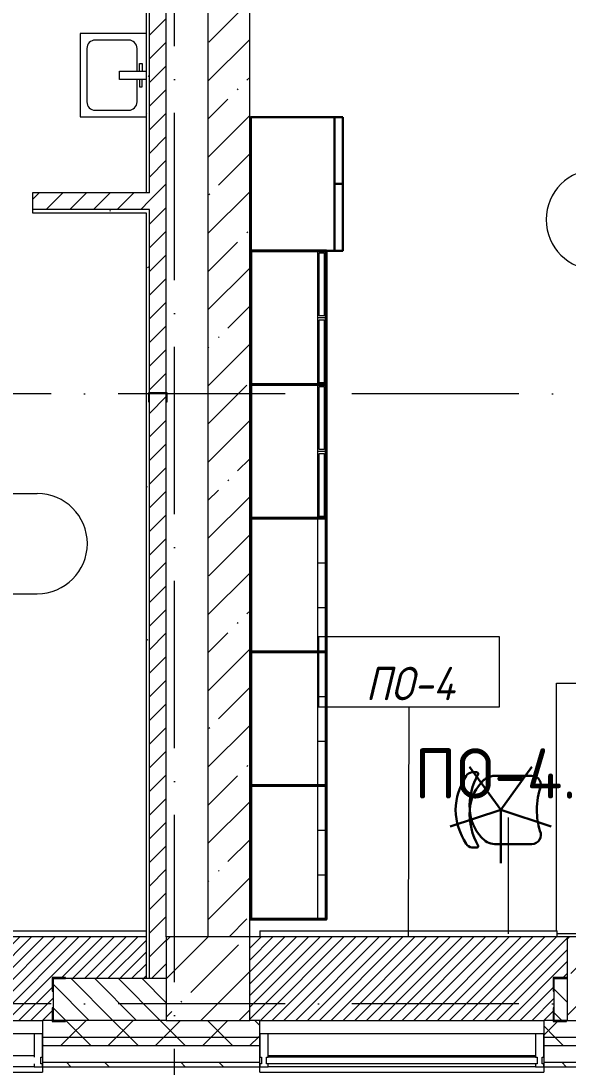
# Model space of a CAD drawing. Header units: millimetres. Extents: x -6467 to 105918, y -7090 to 92481.
# Drawn here: x 13530 to 16806, y -2198 to 4062 of the extents above; entities that cross this region are included whole.
import ezdxf

# ---------------------------------------------------------------- set-up
doc = ezdxf.new("R2010")
doc.units = ezdxf.units.MM
doc.linetypes.add('50_200_ШТРИХ_1Т_ш5_п1_п1_', pattern=[1400, 1000, -200, 0, -200])
doc.linetypes.add('IMPORT-200_ШТРИХ__ш1_п0_6_ _4_', pattern=[128000, 80000, -48000])
for name, color, linetype, lineweight, true_color in [('A-AREA-IDEN-1', 7, 'Continuous', 9, 0xaaaaaa), ('A-FLOR-PATT-1', 7, 'Continuous', 5, 0xd61c12), ('A-FLOR-PATT-3', 7, 'Continuous', 5, 0xd9e403), ('A-GENM-1', 7, 'Continuous', 9, 0xaaaaaa), ('A-GENM-2', 7, 'Continuous', 20, 0xaaaaaa), ('A-WALL-3', 7, 'Continuous', 5, 0x787878), ('I-WALL-1', 7, 'Continuous', 5, 0x787878), ('P-SANR-FIXT-1', 7, 'Continuous', 9, 0xaaaaaa), ('мебель 2 этаж-1', 7, 'Continuous', 40, 0xaaaaaa), ('Оси-3', 7, '50_200_ШТРИХ_1Т_ш5_п1_п1_', 9, 0xaaaaaa), ('ТХ_функционал-15', 7, 'IMPORT-200_ШТРИХ__ш1_п0_6_ _4_', 30, 0xaaaaaa), ('ТХ_функционал-2', 7, 'Continuous', 40, 0xaaaaaa), ('ТХ_функционал-4', 7, 'Continuous', 20, 0xaaaaaa), ('ТХ_функционал-9', 7, 'Continuous', 30, 0xaaaaaa)]:
    doc.layers.add(name, color=color, linetype=linetype, lineweight=lineweight, true_color=true_color)
for name, color, linetype, lineweight in [('A-FLOR', 7, 'Continuous', 9), ('A-FLOR-IDEN', 7, 'Continuous', 9), ('A-GLAZ', 7, 'Continuous', 5), ('A-GLAZ-CWMG', 7, 'Continuous', 9), ('A-GLAZ-CWMG-1', 7, 'Continuous', 20), ('A-WALL', 7, 'Continuous', 5), ('A-WALL-FNSH-1', 7, 'Continuous', 5), ('A-WALL-IDEN', 7, 'Continuous', 9), ('I-WALL', 7, 'Continuous', 5), ('S-COLS', 7, 'Continuous', 9), ('S-COLS-1', 7, 'Continuous', 5)]:
    doc.layers.add(name, color=color, linetype=linetype, lineweight=lineweight)
doc.styles.add('GOST Common', font='GOST_Common.ttf', dxfattribs={"height": 300})
doc.styles.add('GOST Common_I', font='GOST_Common Italic.ttf', dxfattribs={"width": 0.9, "height": 200})
pattern_1 = [(0, (0, 0), (406.4, 101.6), [6.706, -298.094, 6.706, -298.094, -1625.6]), (0, (0, 0), (406.4, 101.6), [-609.6, 6.706, -602.894, 6.706, -298.094, -711.2]), (0, (0, 0), (406.4, 101.6), [-1524, 6.706, -196.494, 6.706, -501.294]), (120, (152.4, 50.8), (-291.1882, 301.1527), [6.706, -298.094, 6.706, -298.094, -1625.6]), (120, (152.4, 50.8), (-291.1882, 301.1527), [-609.6, 6.706, -602.894, 6.706, -298.094, -711.2]), (120, (152.4, 50.8), (-291.1882, 301.1527), [-1524, 6.706, -196.494, 6.706, -501.294]), (240, (203.2, 254), (-115.2118, -402.7527), [6.706, -298.094, 6.706, -298.094, -1625.6]), (240, (203.2, 254), (-115.2118, -402.7527), [-609.6, 6.706, -602.894, 6.706, -298.094, -711.2]), (240, (203.2, 254), (-115.2118, -402.7527), [-1524, 6.706, -196.494, 6.706, -501.294])]
pattern_2 = [(45, (0, 0), (-70.7107, 70.7107), [])]
pattern_3 = [(45, (0, 0), (-141.42136, 141.42136), []), (135, (0, 0), (-141.42136, -141.42136), [])]

# ---------------------------------------------------------------- blocks, each defined once
blk = doc.blocks.new('BSC_Колонна _Прямоугольная - 500х500-V75-АИ_План этажа Радиаторы_2')
at = {"layer": 'S-COLS-1'}
h = blk.add_hatch(dxfattribs=at)
h.set_pattern_fill('FP_103', color=256, style=0, pattern_type=2)
h.set_pattern_definition([(45, (-17050, 1668.96), (-228.0985, 228.0985), []), (45, (-16821.9, 1668.96), (-228.0985, 228.0985), [403.225, -80.645, 6.706, -73.939])])
h.paths.add_polyline_path([(-250, -250), (250, -250), (250, 250), (-250, 250), (-250, -50.9)])
for p, q in [((250, 250), (-250, 250)), ((-250, 250), (-250, -250)), ((250, -250), (250, 250)), ((-250, -250), (250, -250))]:
    blk.add_line(p, q, dxfattribs=at)
blk = doc.blocks.new('Прямоугольный импост - Импост структурный с накладкой - 180мм-22437098-АИ_План этажа Радиаторы_2')
at = {"layer": 'A-GLAZ-CWMG-1'}
for p, q in [((-50, 0), (-50, 17)), ((-50, 17), (0, 17)), ((-40, 0), (-50, 0)), ((-40, -40), (-40, 0)), ((0, 0), (-10, 0)), ((-10, 0), (-10, -40)), ((0, 17), (0, 0)), ((-50, -180), (-50, -40)), ((-50, -40), (-40, -40)), ((-10, -40), (0, -40)), ((0, -40), (0, -180)), ((0, -180), (-50, -180))]:
    blk.add_line(p, q, dxfattribs=at)
blk = doc.blocks.new('Прямоугольный импост - Импост структурный с накладкой - 180мм-22437099-АИ_План этажа Радиаторы_2')
at = {"layer": 'A-GLAZ-CWMG-1'}
for p, q in [((0, 17), (-50, 17)), ((-50, 17), (-50, 0)), ((-50, 0), (-40, 0)), ((-40, 0), (-40, -40)), ((-10, -40), (-10, 0)), ((-10, 0), (0, 0)), ((0, 0), (0, 17)), ((-40, -40), (-50, -40)), ((-50, -40), (-50, -180)), ((0, -40), (-10, -40)), ((0, -180), (0, -40)), ((-50, -180), (0, -180))]:
    blk.add_line(p, q, dxfattribs=at)
blk = doc.blocks.new('Прямоугольный импост - Импост структурный с накладкой - 180мм-V233-АИ_План этажа Радиаторы_2')
at = {"layer": 'A-GLAZ-CWMG'}
for p, q in [((67850, -1999), (66250, -1999)), ((67850, -2139), (66250, -2139)), ((67850, -2179), (66250, -2179)), ((67850, -2196), (66250, -2196))]:
    blk.add_line(p, q, dxfattribs=at)
blk = doc.blocks.new('Прямоугольный импост - Импост структурный с накладкой - 180мм-22437121-АИ_План этажа Радиаторы_2')
at = {"layer": 'A-GLAZ-CWMG-1'}
for p, q in [((-50, 0), (-50, 17)), ((-50, 17), (0, 17)), ((0, 0), (-10, 0)), ((-10, 0), (-10, -40)), ((0, 17), (0, 0)), ((-50, -180), (-50, -40)), ((-10, -40), (0, -40)), ((0, -40), (0, -180)), ((0, -180), (-50, -180))]:
    blk.add_line(p, q, dxfattribs=at)
blk = doc.blocks.new('Прямоугольный импост - Импост структурный с накладкой - 180мм-V232-АИ_План этажа Радиаторы_2')
at = {"layer": 'A-GLAZ-CWMG'}
for p, q in [((6637, 55111), (5862, 55111)), ((6637, 54914), (5862, 54914))]:
    blk.add_line(p, q, dxfattribs=at)
blk = doc.blocks.new('Прямоугольный импост - Импост структурный с накладкой - 180мм-22437100-АИ_План этажа Радиаторы_2')
at = {"layer": 'A-GLAZ-CWMG-1'}
for p, q in [((-25, 0), (-25, 17)), ((-25, 17), (25, 17)), ((25, 0), (15, 0)), ((15, 0), (15, -40)), ((25, 17), (25, 0)), ((-25, -180), (-25, -40)), ((15, -40), (25, -40)), ((25, -40), (25, -180)), ((25, -180), (-25, -180))]:
    blk.add_line(p, q, dxfattribs=at)
blk = doc.blocks.new('BSC_Колонна _Прямоугольная - 500х500-V332-АИ_План этажа Радиаторы_2')
at = {"layer": 'S-COLS-1'}
h = blk.add_hatch(dxfattribs=at)
h.set_pattern_fill('FP_227', color=256, style=0, pattern_type=2)
h.set_pattern_definition([(45, (-14650, 1668.96), (-228.0985, 228.0985), []), (45, (-14421.9, 1668.96), (-228.0985, 228.0985), [403.225, -80.645, 6.706, -73.939])])
h.paths.add_polyline_path([(-194.5, -250), (250, -250), (250, 250), (-250, 250), (-250, -250)])
for p, q in [((250, 250), (-250, 250)), ((-250, 250), (-250, -250)), ((250, -250), (250, 250)), ((-250, -250), (250, -250))]:
    blk.add_line(p, q, dxfattribs=at)
blk = doc.blocks.new('SND_2D_Раковина1 - 400х300-V344-АИ_План этажа Радиаторы_2')
at = {"layer": 'P-SANR-FIXT-1'}
for p, q in [((-250, 220), (-250, -174.7)), ((250, 220), (-250, 220)), ((250, -174.7), (250, 220)), ((-210, 130), (-210, -70)), ((160, 180), (-160, 180)), ((210, -70), (210, 130)), ((-25, -174.7), (-25, -15)), ((-25, -15), (25, -15)), ((25, -15), (25, -174.7)), ((-160, -120), (-25, -120)), ((25, -120), (160, -120)), ((-70, -135), (-70, -150)), ((-25, -135), (-70, -135)), ((-70, -150), (-25, -150)), ((25, -135), (70, -135)), ((70, -150), (25, -150)), ((70, -135), (70, -150))]:
    blk.add_line(p, q, dxfattribs=at)
for centre, start, end in [((-160, 130), 90, 180), ((160, 130), 360, 90), ((-160, -70), 180, 270), ((160, -70), 270, 360)]:
    blk.add_arc(centre, 50, start, end, dxfattribs=at)
blk = doc.blocks.new('Фахверк _газобетон торцы_273 - Фахверк _газобетон торцы_-25572480-АИ_План этажа Радиаторы_2')
at = {"layer": 'A-GENM-2'}
for p, q in [((89406, 11134.7), (89325, 11134.7)), ((89325, 11134.7), (89325, 11128.7)), ((89325, 11128.7), (89400, 11128.7)), ((89400, 11128.7), (89400, 11053.7)), ((89406, 11053.7), (89406, 11134.7)), ((89400, 11053.7), (89406, 11053.7)), ((89400, 10953.7), (89400, 10878.7)), ((89406, 10953.7), (89400, 10953.7)), ((89406, 10872.7), (89406, 10953.7)), ((89400, 10878.7), (89325, 10878.7)), ((89325, 10878.7), (89325, 10872.7)), ((89325, 10872.7), (89406, 10872.7))]:
    blk.add_line(p, q, dxfattribs=at)
blk = doc.blocks.new('Фахверк _газобетон торцы_274 - Фахверк _газобетон торцы_-25572500-АИ_План этажа Радиаторы_2')
at = {"layer": 'A-GENM-2'}
for p, q in [((89406, 11134.7), (89325, 11134.7)), ((89325, 11134.7), (89325, 11128.7)), ((89325, 11128.7), (89400, 11128.7)), ((89400, 11128.7), (89400, 11053.7)), ((89406, 11053.7), (89406, 11134.7)), ((89400, 11053.7), (89406, 11053.7)), ((89400, 10953.7), (89400, 10878.7)), ((89406, 10953.7), (89400, 10953.7)), ((89406, 10872.7), (89406, 10953.7)), ((89400, 10878.7), (89325, 10878.7)), ((89325, 10878.7), (89325, 10872.7)), ((89325, 10872.7), (89406, 10872.7))]:
    blk.add_line(p, q, dxfattribs=at)
blk = doc.blocks.new('Отлив_СКБ - Отлив витража-25810885-АИ_План этажа Радиаторы_2')
at = {"layer": 'A-GLAZ'}
for p, q in [((0, 67.4), (0, 100)), ((875, 100), (0, 100)), ((875, 100), (875, 67.4)), ((50, 2), (825, 2)), ((825, 0), (50, 0))]:
    blk.add_line(p, q, dxfattribs=at)
blk = doc.blocks.new('Отлив_СКБ - Отлив витража-25810986-АИ_План этажа Радиаторы_2')
at = {"layer": 'A-GLAZ'}
for p, q in [((0, 67.4), (0, 100)), ((1700, 100), (0, 100)), ((1700, 100), (1700, 67.4)), ((50, 2), (1650, 2)), ((1650, 0), (50, 0))]:
    blk.add_line(p, q, dxfattribs=at)
blk = doc.blocks.new('Фахверк 100_35 - Фахверк 100_1-26106838-АИ_План этажа Радиаторы_2')
at = {"layer": 'A-GENM-2'}
for p, q in [((2285, 81466), (2175, 81466)), ((2175, 81466), (2175, 81411)), ((2180, 81461), (2280, 81461)), ((2180, 81411), (2180, 81461)), ((2280, 81461), (2280, 81411)), ((2285, 81411), (2285, 81466)), ((2175, 81411), (2180, 81411)), ((2280, 81411), (2285, 81411))]:
    blk.add_line(p, q, dxfattribs=at)
blk = doc.blocks.new('мебель 2 этаж-28800768-АИ_План этажа Радиаторы_2')
at = {"layer": 'ТХ_функционал-15'}
blk.add_line((18665.9, 1055.7), (18852.9, 1313.1), dxfattribs=at)
at = {"layer": 'ТХ_функционал-15', "flags": 128}
for points in [[(18968.5, 957.3), (18665.9, 1055.7), (18478.9, 1313.1)], [(18363.3, 957.3), (18665.9, 1055.7), (18665.9, 737.5)]]:
    blk.add_lwpolyline(points, dxfattribs=at)
at = {"layer": 'ТХ_функционал-2', "flags": 128}
blk.add_lwpolyline([(17170.8, 4401.7), (17620.8, 4401.7), (17620.8, 3601.7), (17170.8, 3601.7), (17620.8, 3601.7), (17620.8, 2801.7), (17170.8, 2801.7), (17170.8, 2001.7), (17620.8, 2001.7), (17620.8, 1201.7), (17170.8, 1201.7), (17170.8, 401.7), (17620.8, 401.7), (17620.8, 1201.7), (17170.8, 1201.7), (17170.8, 2001.7), (17620.8, 2001.7), (17620.8, 2801.7), (17170.8, 2801.7), (17170.8, 3601.7)], close=True, dxfattribs=at)
at = {"layer": 'ТХ_функционал-4'}
for p, q in [((17570.8, 4001.7), (17620.8, 4001.7)), ((17570.8, 3201.7), (17620.8, 3201.7)), ((17570.8, 2533.7), (17620.8, 2533.7)), ((17570.8, 2267.7), (17620.8, 2267.7)), ((18999.6, 331.3), (18999.6, 1814.4)), ((17570.8, 1733.7), (17620.8, 1733.7)), ((17570.8, 1467.7), (17620.8, 1467.7)), ((17570.8, 933.7), (17620.8, 933.7)), ((17570.8, 667.7), (17620.8, 667.7))]:
    blk.add_line(p, q, dxfattribs=at)
at = {"layer": 'ТХ_функционал-4', "flags": 128}
for points in [[(17570.8, 401.7), (17570.8, 1201.7), (17570.8, 2001.7), (17570.8, 2801.7), (17570.8, 3601.7), (17570.8, 4401.7)], [(18999.6, 1814.4), (19749.6, 1814.4), (19749.6, 314.4), (19003.5, 314.4)]]:
    blk.add_lwpolyline(points, dxfattribs=at)
for points in [[(17578.9, 4011.9), (17578.9, 4388.8), (17609.5, 4388.8), (17609.5, 4011.9)], [(17578.9, 3611.9), (17578.9, 3988.8), (17609.5, 3988.8), (17609.5, 3611.9)], [(17578.9, 3211.9), (17578.9, 3588.8), (17609.5, 3588.8), (17609.5, 3211.9)], [(17578.9, 2811.9), (17578.9, 3188.8), (17609.5, 3188.8), (17609.5, 2811.9)]]:
    blk.add_lwpolyline(points, close=True, dxfattribs=at)
at = {"layer": 'ТХ_функционал-9'}
for p, q in [((17671.1, 4401.7), (17671.1, 5201.7)), ((17671.1, 4801.7), (17720.8, 4801.7)), ((18521.5, 1280.7), (18493.2, 1280.7)), ((18629.6, 1259.8), (18851.7, 1259.8)), ((18521.5, 830.7), (18493.2, 830.7)), ((18629.6, 851.5), (18851.7, 851.5))]:
    blk.add_line(p, q, dxfattribs=at)
at = {"layer": 'ТХ_функционал-9', "flags": 128}
blk.add_lwpolyline([(17720.8, 5201.7), (17720.8, 4401.7), (17170.8, 4401.7), (17170.8, 5201.7)], close=True, dxfattribs=at)
at = {"layer": 'ТХ_функционал-9'}
for centre, radius, start, end in [((18771.2, 1049), 375.4, 146.0509, 178.97583), ((18499, 1235.4), 45.6, 97.33168, 149.43458), ((18869.4, 1077.1), 389.8, 150.17099, 183.15045), ((18523.1, 1272.5), 8.29, 349.39861, 100.77722), ((18634.3, 1152), 107.9, 92.48015, 141.74736), ((18851.8, 1205.4), 54.5, 333.63504, 90.09873), ((18742.6, 1040.8), 262.9, 131.80207, 176.74958), ((19342.1, 1051.1), 460.2, 160.85881, 179.43262), ((18771.2, 1062.4), 375.4, 181.02417, 213.9491), ((18869.4, 1034.2), 389.8, 176.84955, 209.82901), ((18740.6, 1070.1), 260.9, 183.16555, 222.89892), ((19342.1, 1060.2), 460.2, 180.56738, 196.41839), ((18634.3, 959.3), 107.9, 218.25264, 267.51985), ((18851.8, 906), 54.5, 269.90127, 26.36496), ((18499, 875.9), 45.6, 210.56542, 262.66832), ((18523.1, 838.8), 8.29, 259.22278, 10.60139)]:
    blk.add_arc(centre, radius, start, end, dxfattribs=at)
blk = doc.blocks.new('AAR_СКБ_Марка_помещения_1_5 ммп - Номер-27962133-АИ_План этажа Радиаторы_2')
at = {"layer": 'A-AREA-IDEN-1'}
for p, q in [((-2.987, 3), (3.013, 3)), ((-2.987, 0), (3.013, 0))]:
    blk.add_line(p, q, dxfattribs=at)
for centre, start, end in [((-2.987, 1.5), 90, 270), ((3.013, 1.5), 270, 90)]:
    blk.add_arc(centre, 1.5, start, end, dxfattribs=at)
blk = doc.blocks.new('AAR_СКБ_Марка_Перекрытия_1 мм - Марка пола-27961726-АИ_План этажа Радиаторы_2')
at = {"layer": 'A-FLOR-IDEN'}
for p, q in [((2.723, 2.101), (-2.69, 2.101)), ((-2.69, 2.101), (-2.69, 0)), ((2.723, 0), (2.723, 2.101)), ((-2.69, 0), (2.723, 0))]:
    blk.add_line(p, q, dxfattribs=at)

msp = doc.modelspace()

# ---------------------------------------------------------------- hatches: boundary and pattern name
at = {"layer": 'A-FLOR-PATT-1'}
h = msp.add_hatch(dxfattribs=at)
h.set_pattern_fill('FP_268', color=256, style=0, pattern_type=2)
h.set_pattern_definition([(45, (15850, -1668.96), (-35.3553, 35.3553), [])])
h.paths.add_polyline_path([(16116.5, -1919), (16715.4, -1919), (16715.4, -1844), (16720.4, -1844), (16720.4, -1744), (16715.4, -1744), (16715.4, -1663), (16796.4, -1663), (16796.4, -1669), (16800, -1669), (16800, -1419), (14900, -1419), (14900.4, -1919), (15286, -1919)])
at = {"layer": 'A-FLOR-PATT-3'}
h = msp.add_hatch(dxfattribs=at)
h.set_pattern_fill('FP_348', color=256, style=0, pattern_type=2)
h.set_pattern_definition([(225, (13219.5, -1793.96), (35.3553, -35.3553), [])])
h.paths.add_polyline_path([(13716.5, -1919), (13716.5, -1844), (13722.5, -1844), (13722.5, -1744), (13716.5, -1744), (13716.5, -1663), (13797.5, -1663), (13797.5, -1669), (14280, -1669), (14280, -1419), (11119.6, -1419), (11119.6, -1669), (12647.5, -1669), (12647.5, -1663), (12728.5, -1663), (12728.5, -1744), (12722.5, -1744), (12722.5, -1844), (12728.5, -1844), (12728.5, -1919), (13660, -1919)])
at = {"layer": 'A-WALL'}
h = msp.add_hatch(dxfattribs=at)
h.set_pattern_fill('FP_1', color=256, style=0, pattern_type=2)
h.set_pattern_definition([(45, (0, 0), (-228.0985, 228.0985), []), (45, (228.1, 0), (-228.0985, 228.0985), [403.225, -80.645, 6.706, -73.939])])
h.paths.add_polyline_path([(14650, -1419), (14900, -1419), (14900, 5581), (14650, 5581), (14650, -312)])
h = msp.add_hatch(dxfattribs=at)
h.set_pattern_fill('FP_125', color=256, style=0, pattern_type=2)
h.set_pattern_definition(pattern_3)
h.paths.add_polyline_path([(99166.3, -2019), (101250, -2019), (101250, -1919), (92065.3, -1919), (92065.3, -2019), (95844.3, -2019)])
h.paths.add_polyline_path([(90365.3, -2019), (90365.3, -1919), (82525, -1919), (82525, -2019), (90030.8, -2019)])
h.paths.add_polyline_path([(81400, -2019), (81675, -2019), (81675, -1919), (80400, -1919), (80400, -2019), (81310.6, -2019)])
h.paths.add_polyline_path([(70900, -2019), (72700, -2019), (72700, -1919), (70900, -1919)])
h.paths.add_polyline_path([(69200, -2019), (69200, -1919), (67900, -1919), (67900, -2019), (68853.1, -2019)])
h.paths.add_polyline_path([(66200, -2019), (66200, -1919), (64900, -1919), (64900, -2019), (65946.4, -2019)])
h.paths.add_polyline_path([(63039.6, -2019), (63200, -2019), (63200, -1919), (61900, -1919), (61900, -2019), (62624.4, -2019)])
h.paths.add_polyline_path([(57200, -2019), (57200, -1919), (55900, -1919), (55900, -2019), (56810.9, -2019)])
h.paths.add_polyline_path([(58900, -2019), (60200, -2019), (60200, -1919), (58900, -1919)])
h.paths.add_polyline_path([(52900, -2019), (54200, -2019), (54200, -1919), (52900, -1919)])
h.paths.add_polyline_path([(50997.4, -2019), (51200, -2019), (51200, -1919), (49900, -1919), (49900, -2019), (50166.9, -2019)])
h.paths.add_polyline_path([(46900, -2019), (48200, -2019), (48200, -1919), (46900, -1919)])
h.paths.add_polyline_path([(45183.9, -2019), (45200, -2019), (45200, -1919), (43900, -1919), (43900, -2019), (44353.4, -2019)])
h.paths.add_polyline_path([(41861.9, -2019), (42200, -2019), (42200, -1919), (40900, -1919), (40900, -2019), (41031.4, -2019)])
h.paths.add_polyline_path([(38539.9, -2019), (39200, -2019), (39200, -1919), (37600, -1919), (37600, -2019), (37709.4, -2019)])
h.paths.add_polyline_path([(34600, -2019), (35900, -2019), (35900, -1919), (34600, -1919)])
h.paths.add_polyline_path([(31895.9, -2019), (32900, -2019), (32900, -1919), (31600, -1919), (31600, -2019)])
h.paths.add_polyline_path([(29900, -2019), (29900, -1919), (28790, -1919), (28790, -2019), (29819.7, -2019)])
h.paths.add_polyline_path([(25667.2, -2019), (26900, -2019), (26900, -1919), (25600, -1919), (25600, -2019)])
h.paths.add_polyline_path([(23900, -2019), (23900, -1919), (22600, -1919), (22600, -2019), (23590.9, -2019)])
h.paths.add_polyline_path([(20268.9, -2019), (20900, -2019), (20900, -1919), (19600, -1919), (19600, -2019), (19853.7, -2019)])
h.paths.add_polyline_path([(14870.7, -2019), (14960, -2019), (14960, -1919), (13660, -1919), (13660, -2019), (14455.5, -2019)])
h.paths.add_polyline_path([(16660, -2019), (17900, -2019), (17900, -1919), (16660, -1919)])
h.paths.add_polyline_path([(12785, -2019), (12785, -1919), (7325.3, -1919), (7325.3, -2019), (12379.2, -2019)])
h.paths.add_polyline_path([(2828.5, -2019), (6450.3, -2019), (6450.3, -1919), (-2550, -1919), (-2550, -2019), (-493.5, -2019)])
h = msp.add_hatch(dxfattribs=at)
h.set_pattern_fill('FP_125', color=256, style=0, pattern_type=2)
h.set_pattern_definition(pattern_3)
h.paths.add_polyline_path([(99166.3, -2069), (101350, -2069), (101350, -2019), (92065.3, -2019), (92065.3, -2069), (95844.3, -2069)])
h.paths.add_polyline_path([(89200.3, -2069), (90365.3, -2069), (90365.3, -2019), (82525, -2019), (82525, -2069), (87539.3, -2069)])
h.paths.add_polyline_path([(81675, -2069), (81675, -2019), (80400, -2019), (80400, -2069), (81310.6, -2069)])
h.paths.add_polyline_path([(72590.4, -2069), (72700, -2069), (72700, -2019), (70900, -2019), (70900, -2069), (71759.9, -2069)])
h.paths.add_polyline_path([(68853.1, -2069), (69200, -2069), (69200, -2019), (67900, -2019), (67900, -2069), (68437.9, -2069)])
h.paths.add_polyline_path([(65946.4, -2069), (66200, -2069), (66200, -2019), (64900, -2019), (64900, -2069), (65115.9, -2069)])
h.paths.add_polyline_path([(62209.1, -2069), (63200, -2069), (63200, -2019), (61900, -2019), (61900, -2069)])
h.paths.add_polyline_path([(57200, -2069), (57200, -2019), (55900, -2019), (55900, -2069), (56810.9, -2069)])
h.paths.add_polyline_path([(58900, -2069), (60200, -2069), (60200, -2019), (58900, -2019)])
h.paths.add_polyline_path([(50997.4, -2069), (51200, -2069), (51200, -2019), (49900, -2019), (49900, -2069), (50166.9, -2069)])
h.paths.add_polyline_path([(53904.1, -2069), (54200, -2069), (54200, -2019), (52900, -2019), (52900, -2069), (53488.9, -2069)])
h.paths.add_polyline_path([(48200, -2069), (48200, -2019), (46900, -2019), (46900, -2069), (47675.4, -2069)])
h.paths.add_polyline_path([(42200, -2069), (42200, -2019), (40900, -2019), (40900, -2069), (41861.9, -2069)])
h.paths.add_polyline_path([(45183.9, -2069), (45200, -2069), (45200, -2019), (43900, -2019), (43900, -2069), (44353.4, -2069)])
h.paths.add_polyline_path([(39200, -2069), (39200, -2019), (37600, -2019), (37600, -2069), (38955.2, -2069)])
h.paths.add_polyline_path([(35900, -2069), (35900, -2019), (34600, -2019), (34600, -2069), (35217.9, -2069)])
h.paths.add_polyline_path([(31895.9, -2069), (32900, -2069), (32900, -2019), (31600, -2019), (31600, -2069)])
h.paths.add_polyline_path([(26497.7, -2069), (26900, -2069), (26900, -2019), (25600, -2019), (25600, -2069), (26082.4, -2069)])
h.paths.add_polyline_path([(28989.2, -2069), (29900, -2069), (29900, -2019), (28790, -2019), (28790, -2069)])
h.paths.add_polyline_path([(23900, -2069), (23900, -2019), (22600, -2019), (22600, -2069), (23590.9, -2069)])
h.paths.add_polyline_path([(19600, -2069), (20900, -2069), (20900, -2019), (19600, -2019)])
h.paths.add_polyline_path([(14870.7, -2069), (14960, -2069), (14960, -2019), (13660, -2019), (13660, -2069), (14455.5, -2069)])
h.paths.add_polyline_path([(16947, -2069), (17900, -2069), (17900, -2019), (16660, -2019), (16660, -2069)])
h.paths.add_polyline_path([(10303, -2069), (12785, -2069), (12785, -2019), (7325.3, -2019), (7325.3, -2069), (9472.5, -2069)])
h.paths.add_polyline_path([(5735.2, -2069), (6450.3, -2069), (6450.3, -2019), (-2600, -2019), (-2600, -2069), (5320, -2069)])
at = {"layer": 'A-WALL-3'}
h = msp.add_hatch(dxfattribs=at)
h.set_pattern_fill('FP_124', color=256, style=0, pattern_type=2)
h.set_pattern_definition([(135, (0, 0), (-342.1478, -342.1478), []), (135, (228.1, 0), (-342.1478, -342.1478), [])])
h.paths.add_polyline_path([(101400, -2196), (101500, -2196), (101500, -2169), (92065.3, -2169), (92065.3, -2196), (101350, -2196)])
h.paths.add_polyline_path([(90365.3, -2196), (90365.3, -2169), (82525, -2169), (82525, -2196), (90030.8, -2196)])
h.paths.add_polyline_path([(81675, -2196), (81675, -2169), (80400, -2169), (80400, -2196), (81310.6, -2196)])
h.paths.add_polyline_path([(71759.9, -2196), (72700, -2196), (72700, -2169), (70900, -2169), (70900, -2196), (70929.4, -2196)])
h.paths.add_polyline_path([(68853.1, -2196), (69200, -2196), (69200, -2169), (67900, -2169), (67900, -2196), (68437.9, -2196)])
h.paths.add_polyline_path([(65946.4, -2196), (66200, -2196), (66200, -2169), (64900, -2169), (64900, -2196), (65115.9, -2196)])
h.paths.add_polyline_path([(62209.1, -2196), (63200, -2196), (63200, -2169), (61900, -2169), (61900, -2196)])
h.paths.add_polyline_path([(55900, -2196), (57200, -2196), (57200, -2169), (55900, -2169)])
h.paths.add_polyline_path([(60200, -2196), (60200, -2169), (58900, -2169), (58900, -2196), (60132.9, -2196)])
h.paths.add_polyline_path([(52900, -2196), (54200, -2196), (54200, -2169), (52900, -2169)])
h.paths.add_polyline_path([(50997.4, -2196), (51200, -2196), (51200, -2169), (49900, -2169), (49900, -2196), (50166.9, -2196)])
h.paths.add_polyline_path([(48200, -2196), (48200, -2169), (46900, -2169), (46900, -2196), (47675.4, -2196)])
h.paths.add_polyline_path([(45183.9, -2196), (45200, -2196), (45200, -2169), (43900, -2169), (43900, -2196), (44353.4, -2196)])
h.paths.add_polyline_path([(41031.4, -2196), (42200, -2196), (42200, -2169), (40900, -2169), (40900, -2196)])
h.paths.add_polyline_path([(38955.2, -2196), (39200, -2196), (39200, -2169), (37600, -2169), (37600, -2196), (38539.9, -2196)])
h.paths.add_polyline_path([(35217.9, -2196), (35900, -2196), (35900, -2169), (34600, -2169), (34600, -2196), (34802.7, -2196)])
h.paths.add_polyline_path([(32726.4, -2196), (32900, -2196), (32900, -2169), (31600, -2169), (31600, -2196), (31895.9, -2196)])
h.paths.add_polyline_path([(29819.7, -2196), (29900, -2196), (29900, -2169), (28790, -2169), (28790, -2196), (29404.4, -2196)])
h.paths.add_polyline_path([(23900, -2196), (23900, -2169), (22600, -2169), (22600, -2196), (23590.9, -2196)])
h.paths.add_polyline_path([(26082.4, -2196), (26900, -2196), (26900, -2169), (25600, -2169), (25600, -2196), (25667.2, -2196)])
h.paths.add_polyline_path([(19600, -2196), (20900, -2196), (20900, -2169), (19600, -2169)])
h.paths.add_polyline_path([(14455.5, -2196), (14960, -2196), (14960, -2169), (13660, -2169), (13660, -2196), (14040.2, -2196)])
h.paths.add_polyline_path([(17777.5, -2196), (17900, -2196), (17900, -2169), (16660, -2169), (16660, -2196), (16947, -2196)])
h.paths.add_polyline_path([(11964, -2196), (12785, -2196), (12785, -2169), (7325.3, -2169), (7325.3, -2196), (11133.5, -2196)])
h.paths.add_polyline_path([(5735.2, -2196), (6450.3, -2196), (6450.3, -2169), (-2727, -2169), (-2727, -2196), (5320, -2196)])
at = {"layer": 'I-WALL'}
h = msp.add_hatch(dxfattribs=at)
h.set_pattern_fill('FP_4', color=256, style=0, pattern_type=2)
h.set_pattern_definition(pattern_2)
h.paths.add_polyline_path([(14300, -1669), (14400, -1669), (14400, 5831), (14300, 5831), (14300, -1419)])
h = msp.add_hatch(dxfattribs=at)
h.set_pattern_fill('FP_4', color=256, style=0, pattern_type=2)
h.set_pattern_definition(pattern_2)
h.paths.add_polyline_path([(14300, 2933.6), (14300, 3033.6), (13600, 3033.6), (13600, 2933.6), (14280, 2933.6)])
h = msp.add_hatch(dxfattribs=at)
h.set_pattern_fill('FP_2', color=256, style=0, pattern_type=2)
h.set_pattern_definition([(135, (0, 0), (-70.71068, -70.71068), [])])
h.paths.add_polyline_path([(80895.3, -1919), (80900, -1919), (80900, -1669), (80460, -1669), (80460, -1919), (80480.1, -1919)])
h.paths.add_polyline_path([(71850, -1919), (71900, -1919), (71900, -1669), (71850, -1669), (71850, -1795)])
h.paths.add_polyline_path([(71110.2, -1919), (71110.2, -1669), (70960.4, -1670.8), (70960.4, -1919)])
h.paths.add_polyline_path([(72400, -1919), (72567.2, -1919), (72567.2, -1669), (72400, -1669), (72400, -1719.8)])
h.paths.add_polyline_path([(71350, -1919), (71350, -1669), (71145.2, -1669), (71145.2, -1919)])
h.paths.add_polyline_path([(72602.2, -1919), (72640, -1919), (72640, -1669), (72602.2, -1669), (72602.2, -1719.8)])
h.paths.add_polyline_path([(69140.4, -1919), (69140.4, -1670.8), (68850, -1670.8), (68850, -1919), (68853.1, -1919)])
h.paths.add_polyline_path([(68129, -1919), (68129, -1669), (67960.4, -1669), (67960.4, -1919), (68022.6, -1919)])
h.paths.add_polyline_path([(68350, -1919), (68350, -1669), (68164, -1669), (68164, -1919)])
h.paths.add_polyline_path([(65946.4, -1919), (66140.4, -1919), (66140.4, -1669), (64960.4, -1669), (64960.4, -1919), (65115.9, -1919)])
h.paths.add_polyline_path([(62850, -1919), (63140.4, -1919), (63140.4, -1669), (62850, -1669), (62850, -1730.5)])
h.paths.add_polyline_path([(62209.1, -1919), (62350, -1919), (62350, -1669), (61960.4, -1669), (61960.4, -1919)])
h.paths.add_polyline_path([(59850, -1919), (60017.2, -1919), (60017.2, -1669), (59850, -1669), (59850, -1719.8)])
h.paths.add_polyline_path([(60052.2, -1919), (60140.4, -1919), (60140.4, -1669), (60052.2, -1669), (60052.2, -1719.8)])
h.paths.add_polyline_path([(55980.4, -1919), (57140.4, -1919), (57140.4, -1669), (55960.4, -1669), (55960.4, -1919)])
h.paths.add_polyline_path([(59350, -1919), (59350, -1669), (59160, -1669), (59160, -1919), (59302.4, -1919)])
h.paths.add_polyline_path([(58960.4, -1919), (59125, -1919), (59125, -1669), (58960.4, -1669), (58960.4, -1719.8)])
h.paths.add_polyline_path([(53164, -1919), (53350, -1919), (53350, -1669), (53164, -1669), (53164, -1719.8)])
h.paths.add_polyline_path([(50350, -1919), (50350, -1669), (50164, -1669), (50164, -1919), (50166.9, -1919)])
h.paths.add_polyline_path([(50129, -1919), (50129, -1669), (49960.4, -1669), (49960.4, -1919)])
h.paths.add_polyline_path([(53073.6, -1919), (53129, -1919), (53129, -1669), (52960.4, -1669), (52960.4, -1919)])
h.paths.add_polyline_path([(53904.1, -1919), (54010, -1919), (54010, -1669), (53850, -1669), (53850, -1919)])
h.paths.add_polyline_path([(54140.4, -1919), (54140.4, -1669), (54045, -1669), (54045, -1919)])
h.paths.add_polyline_path([(51140.4, -1919), (51140.4, -1669), (50850, -1669), (50850, -1919), (50997.4, -1919)])
h.paths.add_polyline_path([(45140.4, -1919), (45140.4, -1669), (45067.3, -1669), (45067.3, -1919)])
h.paths.add_polyline_path([(45032.3, -1919), (45032.3, -1669), (44850, -1669), (44850, -1919)])
h.paths.add_polyline_path([(47675.4, -1919), (48140.4, -1919), (48140.4, -1669), (46960.4, -1669), (46960.4, -1919)])
h.paths.add_polyline_path([(39140.4, -1919), (39140.4, -1669), (39052.2, -1669), (39052.2, -1919)])
h.paths.add_polyline_path([(38955.2, -1919), (39017.2, -1919), (39017.2, -1669), (38850, -1669), (38850, -1919)])
h.paths.add_polyline_path([(38350, -1919), (38350, -1669), (38300, -1669), (38300, -1919)])
h.paths.add_polyline_path([(41861.9, -1919), (42017.2, -1919), (42017.2, -1669), (41850, -1669), (41850, -1919)])
h.paths.add_polyline_path([(42052.2, -1919), (42139.8, -1919), (42139.8, -1669), (42052.2, -1669), (42052.2, -1719.8)])
h.paths.add_polyline_path([(43959.8, -1919), (44350, -1919), (44350, -1669), (43959.8, -1669), (43959.8, -1719.8)])
h.paths.add_polyline_path([(40960.4, -1919), (41350, -1919), (41350, -1669), (40960.4, -1669), (40960.4, -1719.8)])
h.paths.add_polyline_path([(35300, -1919), (35840.4, -1919), (35840.4, -1669), (35300, -1669), (35300, -1719.8)])
h.paths.add_polyline_path([(34660.4, -1919), (34800, -1919), (34800, -1669), (34660.4, -1669), (34660.4, -1719.8)])
h.paths.add_polyline_path([(37660.4, -1919), (37800, -1919), (37800, -1669), (37660.4, -1669), (37660.4, -1719.8)])
h.paths.add_polyline_path([(29480, -1919), (29480, -1669), (29300, -1669), (29300, -1919), (29404.4, -1919)])
h.paths.add_polyline_path([(31660.4, -1919), (32840.4, -1919), (32840.4, -1669), (31660.4, -1669), (31660.4, -1719.8)])
h.paths.add_polyline_path([(28660.4, -1919), (28800, -1919), (28800, -1669), (28660.4, -1669), (28660.4, -1719.8)])
h.paths.add_polyline_path([(29840.4, -1919), (29840.4, -1669), (29515, -1669), (29515, -1919), (29819.7, -1919)])
h.paths.add_polyline_path([(25800, -1919), (25800, -1669), (25660.4, -1669), (25660.4, -1919), (25667.2, -1919)])
h.paths.add_polyline_path([(26467.2, -1919), (26467.2, -1669), (26300, -1669), (26300, -1919)])
h.paths.add_polyline_path([(26840.4, -1919), (26840.4, -1669), (26502.2, -1669), (26502.2, -1919)])
h.paths.add_polyline_path([(23590.9, -1919), (23840.4, -1919), (23840.4, -1669), (22660.4, -1669), (22660.4, -1919), (22760.4, -1919)])
h.paths.add_polyline_path([(20684.2, -1919), (20840.4, -1919), (20840.4, -1669), (20475, -1669), (20475, -1919)])
h.paths.add_polyline_path([(17840.4, -1919), (17840.4, -1669), (17535, -1669), (17535, -1919), (17777.5, -1919)])
h.paths.add_polyline_path([(20300, -1919), (20440, -1919), (20440, -1669), (20300, -1669), (20300, -1719.8)])
h.paths.add_polyline_path([(19800, -1919), (19800, -1669), (19660.4, -1669), (19660.4, -1919)])
h.paths.add_polyline_path([(14400, -1919), (14400, -1669), (13722.5, -1669), (13722.5, -1919), (14040.2, -1919)])
h.paths.add_polyline_path([(16720.4, -1919), (16800, -1919), (16800, -1669), (16720.4, -1669), (16720.4, -1719.8)])
h.paths.add_polyline_path([(17500, -1919), (17500, -1669), (17300, -1669), (17300, -1919)])
h.paths.add_polyline_path([(12722.5, -1919), (12722.5, -1669), (11094.6, -1669), (11094.6, -1919), (12379.2, -1919)])
h.paths.add_polyline_path([(10900, -1919), (11059.6, -1919), (11059.6, -1669), (10900, -1669), (10900, -1885)])
h.paths.add_polyline_path([(10303, -1919), (10400, -1919), (10400, -1669), (7387.8, -1669), (7387.8, -1919), (9472.5, -1919)])
h.paths.add_polyline_path([(6032.8, -1919), (6387.8, -1919), (6387.8, -1669), (6032.8, -1669), (6032.8, -1719.8)])
h.paths.add_polyline_path([(5800, -1919), (5997.8, -1919), (5997.8, -1669), (5800, -1669), (5800, -1719.8)])
at = {"layer": 'I-WALL-1'}
h = msp.add_hatch(dxfattribs=at)
h.set_pattern_fill('FP_3', color=256, style=0, pattern_type=2)
h.set_pattern_definition(pattern_1)
h.paths.add_polyline_path([(14280, -1669), (14300, -1669), (14300, 2933.6), (14280, 2933.6), (14280, -312)])
h.paths.add_polyline_path([(14280, 3033.6), (14300, 3033.6), (14300, 5831), (14280, 5831), (14280, 5319.5)])
h = msp.add_hatch(dxfattribs=at)
h.set_pattern_fill('FP_3', color=256, style=0, pattern_type=2)
h.set_pattern_definition(pattern_1)
h.paths.add_polyline_path([(14280, 2913.6), (14280, 2933.6), (13600, 2933.6), (13600, 2913.6)])

# ---------------------------------------------------------------- linework, layer by layer
at = {"layer": 'A-FLOR'}
for p, q in [((14280, -1419), (11119.6, -1419)), ((16800, -1419), (14900, -1419)), ((12785, -1919), (13660, -1919)), ((14960, -1919), (16660, -1919))]:
    msp.add_line(p, q, dxfattribs=at)
at = {"layer": 'A-FLOR-IDEN'}
msp.add_line((15850, -1419), (15853.4, -43.2), dxfattribs=at)
at = {"layer": 'A-WALL'}
for p, q in [((14300, 3033.6), (14300, 5831)), ((14650, 5581), (14650, -1419)), ((14900, -1419), (14900, 5581)), ((14300, 3033.6), (14280, 3033.6)), ((14300, 2933.6), (13600, 2933.6)), ((14300, -1669), (14300, 2933.6)), ((11179.6, -1384), (14280, -1384)), ((14960, -1384), (16740, -1384)), ((14960, -1384), (14960, -1419)), ((16740, -1419), (16740, -1384)), ((14400, -1669), (13722.5, -1669)), ((13722.5, -1669), (13722.5, -1919)), ((14900.4, -1919), (14900.4, -1669)), ((16800, -1669), (16720.4, -1669)), ((16720.4, -1669), (16720.4, -1919)), ((13660, -2019), (14960, -2019)), ((16660, -2019), (17900, -2019)), ((13660, -2069), (14960, -2069)), ((16660, -2069), (17900, -2069)), ((13660, -2169), (14960, -2169)), ((16660, -2169), (17900, -2169))]:
    msp.add_line(p, q, dxfattribs=at)
at = {"layer": 'A-WALL-FNSH-1'}
for p, q in [((14280, 5831), (14280, 3033.6)), ((14400, -1419), (14400, 4681)), ((14280, 3033.6), (13600, 3033.6)), ((13600, 3033.6), (13600, 2913.6)), ((13600, 2913.6), (14280, 2913.6)), ((14280, 2913.6), (14280, -1669)), ((14400, -1919), (13660, -1919)), ((13660, -1919), (13660, -2196)), ((14960, -1919), (14900, -1919)), ((14960, -2196), (14960, -1919)), ((16800, -1919), (16660, -1919)), ((16660, -1919), (16660, -2196)), ((13660, -2196), (14960, -2196)), ((16660, -2196), (17900, -2196))]:
    msp.add_line(p, q, dxfattribs=at)
at = {"layer": 'A-WALL-IDEN'}
msp.add_line((16449.3, -1401.5), (16449.3, -705.1), dxfattribs=at)
at = {"layer": 'Оси-3'}
for p, q in [((14450, -5889.7), (14450, 49636.1)), ((104718, 1831), (-5267.3, 1831)), ((104718, -1819), (-5267.3, -1819))]:
    msp.add_line(p, q, dxfattribs=at)

# ---------------------------------------------------------------- block references
at = {"layer": 'A-AREA-IDEN-1', "xscale": 199.9999999999999, "yscale": 199.9999999999999, "zscale": 199.9999999999999}
for p in [(17571.6, 2572.6), (13025.4, 634.2)]:
    msp.add_blockref('AAR_СКБ_Марка_помещения_1_5 ммп - Номер-27962133-АИ_План этажа Радиаторы_2', p, dxfattribs=at)
at = {"layer": 'A-FLOR-IDEN', "xscale": 199.9999999999999, "yscale": 199.9999999999999, "zscale": 199.9999999999999}
msp.add_blockref('AAR_СКБ_Марка_Перекрытия_1 мм - Марка пола-27961726-АИ_План этажа Радиаторы_2', (15850, -43.2), dxfattribs=at)
at = {"layer": 'A-GENM-1'}
msp.add_blockref('Фахверк 100_35 - Фахверк 100_1-26106838-АИ_План этажа Радиаторы_2', (12120, -79628.8), dxfattribs=at)
at = {"layer": 'A-GENM-1', "rotation": 180}
for name, p in [('Фахверк _газобетон торцы_273 - Фахверк _газобетон торцы_-25572480-АИ_План этажа Радиаторы_2', (103122.5, 9209.8)), ('Фахверк _газобетон торцы_274 - Фахверк _газобетон торцы_-25572500-АИ_План этажа Радиаторы_2', (106121.4, 9209.8))]:
    msp.add_blockref(name, p, dxfattribs=at)
at = {"layer": 'A-GLAZ', "rotation": 180}
for name, p in [('Отлив_СКБ - Отлив витража-25810885-АИ_План этажа Радиаторы_2', (13660, -2128.6)), ('Отлив_СКБ - Отлив витража-25810986-АИ_План этажа Радиаторы_2', (16660, -2128.6))]:
    msp.add_blockref(name, p, dxfattribs=at)
at = {"layer": 'A-GLAZ-CWMG'}
for name, p in [('Прямоугольный импост - Импост структурный с накладкой - 180мм-V232-АИ_План этажа Радиаторы_2', (6973, -57110)), ('Прямоугольный импост - Импост структурный с накладкой - 180мм-V233-АИ_План этажа Радиаторы_2', (-51240, 0))]:
    msp.add_blockref(name, p, dxfattribs=at)
at = {"layer": 'A-GLAZ-CWMG', "extrusion": (0, 0, -1), "rotation": 180}
for name, p in [('Прямоугольный импост - Импост структурный с накладкой - 180мм-22437121-АИ_План этажа Радиаторы_2', (-13660, -2179)), ('Прямоугольный импост - Импост структурный с накладкой - 180мм-22437100-АИ_План этажа Радиаторы_2', (-13635, -2179)), ('Прямоугольный импост - Импост структурный с накладкой - 180мм-22437098-АИ_План этажа Радиаторы_2', (-16660, -2179))]:
    msp.add_blockref(name, p, dxfattribs=at)
at = {"layer": 'A-GLAZ-CWMG', "rotation": 180}
msp.add_blockref('Прямоугольный импост - Импост структурный с накладкой - 180мм-22437099-АИ_План этажа Радиаторы_2', (14960, -2179), dxfattribs=at)
at = {"layer": 'P-SANR-FIXT-1', "rotation": 89.99999999999967}
msp.add_blockref('SND_2D_Раковина1 - 400х300-V344-АИ_План этажа Радиаторы_2', (14105.3, 3737), dxfattribs=at)
at = {"layer": 'S-COLS'}
for name, p in [('BSC_Колонна _Прямоугольная - 500х500-V332-АИ_План этажа Радиаторы_2', (14650, -1669)), ('BSC_Колонна _Прямоугольная - 500х500-V75-АИ_План этажа Радиаторы_2', (17050, -1669))]:
    msp.add_blockref(name, p, dxfattribs=at)
at = {"layer": 'мебель 2 этаж-1'}
msp.add_blockref('мебель 2 этаж-28800768-АИ_План этажа Радиаторы_2', (-2263.5, -1715.2), dxfattribs=at)

# ---------------------------------------------------------------- texts
at = {"layer": 'A-FLOR-IDEN', "insert": (15860.2, 96.5), "char_height": 200, "width": 572.4, "attachment_point": 5, "line_spacing_factor": 1.022766, "style": 'GOST Common_I'}
msp.add_mtext('\\pt180,360,540,720,900,1080,1260,1440,1620,1800,1980,2160,2340,2520,2700,2880,3060,3240,3420,3600,3780,3960,4140,4320,4500,4680,4860,5040,5220,5400,5580,5760;ПО-4', dxfattribs=at)
at = {"layer": 'A-WALL-IDEN', "insert": (16442.3, -291.7), "char_height": 300, "width": 1178, "attachment_point": 2, "line_spacing_factor": 1.022766, "style": 'GOST Common'}
msp.add_mtext('\\pt80.001,159.999,240,320.001,399.999,480,560.001,639.999,720,800.001,879.999,960,1040.001,1119.999,1200,1280.001,1359.999,1440,1520.001,1599.999,1680,1760.001,1839.999,1920,2000.001,2079.999,2160,2240.001,2319.999,2400,2480.001,2559.999;ПО-4.1', dxfattribs=at)

doc.saveas('drawing.dxf')
